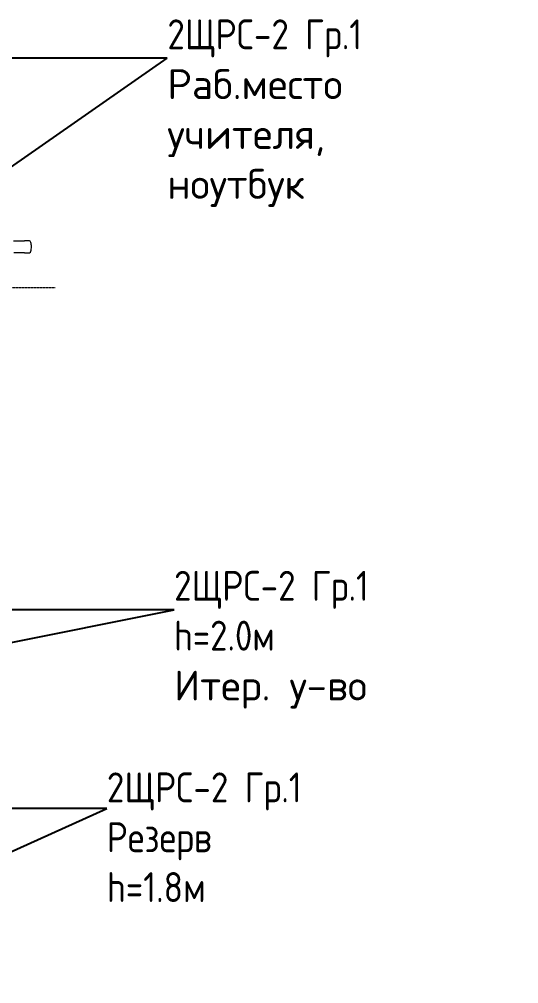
# Model space of a CAD drawing. Header units: millimetres. Extents: x -32 to 417638015, y -35 to 175284279.
# Drawn here: x 416941531 to 416945703, y 175268925 to 175276987 of the extents above; entities that cross this region are included whole.
import ezdxf
from ezdxf import colors
from ezdxf.entities.mleader import LeaderData, LeaderLine
from ezdxf.math import Vec2, Vec3

# ---------------------------------------------------------------- set-up
doc = ezdxf.new("R2010")
doc.units = ezdxf.units.MM
doc.linetypes.add('ADSK_Линия сетки', pattern=[25, 20, -2.5, 0, -2.5])
doc.layers.add('_ЭМ_Надписи', color=7, linetype='Continuous')
for name, color, linetype, lineweight in [('Обобщенные модели', 7, 'Continuous', 18), ('Оси', 253, 'Continuous', 9), ('ШТРИХОВКА', 252, 'Continuous', 15)]:
    doc.layers.add(name, color=color, linetype=linetype, lineweight=lineweight)
doc.styles.add('ЭОМ', font='isocpeur.ttf', dxfattribs={"width": 0.85, "height": 250})

# ---------------------------------------------------------------- blocks, each defined once
blk = doc.blocks.new('План 2 этажа')
at = {"layer": 'Обобщенные модели', "color": 8}
for p, q in [((56476.70738793394, 43774.38092613394), (56434.2046410168, 43774.03717600017)), ((56435.01338613733, 43674.04044639699), (56477.51613305446, 43674.38419653077))]:
    blk.add_line(p, q, dxfattribs=at)
at = {"layer": 'Обобщенные модели', "color": 8, "flags": 128}
for points in [[(56343.57702371741, 43773.30420559637), (56344.84736312322, 43773.31447974034), (56347.51078708193, 43773.33602075612), (56350.38705447874, 43773.35928318912), (56353.47156389938, 43773.38422982441), (56356.75938078676, 43773.41082075268), (56360.24524533524, 43773.43901343414), (56363.92358090514, 43773.4687627665), (56367.78850294423, 43773.50002115717), (56371.83382840171, 43773.53273859941), (56376.0530856198, 43773.56686275228), (56380.43952468702, 43773.60233902442), (56384.98612823659, 43773.63911066134), (56389.6856226727, 43773.67711883631), (56394.5304898068, 43773.71630274432), (56399.51297888495, 43773.75659969949), (56404.62511898753, 43773.79794523529), (56409.85873178087, 43773.84027320767), (56415.20544460099, 43773.88351590092), (56420.6567038479, 43773.92760413595), (56426.20378866973, 43773.97246738098), (56431.83782491404, 43774.01803386441), (56434.2046410168, 43774.03717600017)], [(56435.01338613733, 43674.04044639699), (56429.34583106117, 43673.9946088228), (56423.76149462962, 43673.94944429733), (56418.26931058971, 43673.90502507421), (56412.87806526429, 43673.86142221472), (56407.59638349582, 43673.81870547413), (56402.43271484842, 43673.77694319011), (56397.39532009039, 43673.73620217342), (56392.4922579788, 43673.69654760096), (56387.73137236705, 43673.65804291164), (56383.12027965654, 43673.6207497047), (56378.66635661197, 43673.58472764133), (56374.37672856007, 43673.55003434917), (56370.25825799067, 43673.51672533006), (56366.3175335781, 43673.48485387134), (56362.56085964079, 43673.45447096054), (56358.99424605567, 43673.42562520383), (56355.62339864361, 43673.39836274827), (56352.45371004141, 43673.37272720799), (56349.49025107468, 43673.34875959435), (56346.73776264558, 43673.32649825046), (56344.38576883792, 43673.3074759932)]]:
    blk.add_lwpolyline(points, dxfattribs=at)
at = {"layer": 'Обобщенные модели', "color": 8}
for major_axis, ratio, start_param, end_param in [((-0.40437256026051, 49.99836480158636), 0.3090169943749481, 4.712388980384695, 6.283185307179597), ((-0.4043725602605876, 49.99836480158634), 0.3090169943749482, 3.141592653589792, 4.712388980384689)]:
    blk.add_ellipse((56477.11176049411, 43724.3825613323), major_axis=major_axis, ratio=ratio, start_param=start_param, end_param=end_param, dxfattribs=at)
at = {"layer": 'Оси', "color": 8, "linetype": 'ADSK_Линия сетки'}
blk.add_line((-9428.371165078832, 43383.69959040971), (56691.21025106544, 43383.6995904095), dxfattribs=at)

msp = doc.modelspace()

# ---------------------------------------------------------------- block references
at = {"layer": 'ШТРИХОВКА'}
msp.add_blockref('План 2 этажа', (416885140.0062945, 175231360.8653707), dxfattribs=at)

# ---------------------------------------------------------------- next in the draw order: leaders
at = {"layer": '_ЭМ_Надписи', "color": 7, "ltscale": 5}
ml = msp.add_multileader_mtext('Standard', dxfattribs=at)
ml.set_content('{\\fGOST Common|b0|i0|c0|p34;\\W0.9;\\C256;2\\fGOST Common|b0|i0|c204|p34;ЩРС-2\\fISOCPEUR|b0|i0|c204|p34;\\W0.85; Гр.1\\P\\W1;\\C0;Раб.место учителя, ноутбук}', color=1, style='ЭОМ')
ml.set_leader_properties()
ml.build(insert=Vec2(0, 0))
ml.multileader.update_dxf_attribs({"text_left_attachment_type": 6, "text_right_attachment_type": 6, "dogleg_length": 0, "arrow_head_size": 200})
ctx = ml.context
ctx.base_point, ctx.char_height, ctx.arrow_head_size, ctx.landing_gap_size, ctx.plane_origin = Vec3(416942767.7761441, 175276661.2697553, -64.26463315267222), 250, 200, 0, Vec3(416916142.7498287, 175283229.0167351, -64.26463315267222)
ctx.left_attachment, ctx.right_attachment = 6, 6
notes = []
notes.append((ctx, [(0, (1, 1, 0), (416942767.7761441, 175276661.2697553, -64.26463315267222), (1, 0), 0, [(0, [(416939085.986622, 175274094.2024266, -64.26463315267222)], 0, [])])]))
ctx.mtext.insert, ctx.mtext.width, ctx.mtext.defined_height, ctx.mtext.flow_direction = Vec3(416942767.7761441, 175276986.2697553, -64.26463315267222), 2073.809115969734, 545.6159617257083, 5
ml = msp.add_multileader_mtext('Standard', dxfattribs=at)
ml.set_content('{\\fGOST Common|b0|i0|c204|p34;\\W0.9;\\C256;2ЩРС-2\\fISOCPEUR|b0|i0|c204|p34;\\W0.85; Гр.1\\Ph=2.0м\\P\\W1;\\C0;Итер. у-во}', color=1, style='ЭОМ')
ml.set_leader_properties()
ml.build(insert=Vec2(0, 0))
ml.multileader.update_dxf_attribs({"text_left_attachment_type": 6, "text_right_attachment_type": 6, "dogleg_length": 0, "arrow_head_size": 200})
ctx = ml.context
ctx.base_point, ctx.char_height, ctx.arrow_head_size, ctx.landing_gap_size, ctx.plane_origin = Vec3(416942823.8527476, 175272051.0442526), 250, 200, 0, Vec3(416929463.9661567, 175279174.2645186)
ctx.left_attachment, ctx.right_attachment = 6, 6
notes.append((ctx, [(0, (1, 1, 0), (416942823.8527476, 175272051.0442526), (1, 0), 0, [(0, [(416940611.6249345, 175271607.7080187)], 0, [])])]))
ctx.mtext.insert, ctx.mtext.width, ctx.mtext.defined_height, ctx.mtext.flow_direction = Vec3(416942823.8527476, 175272376.0442526), 2879.262652535923, 1412.549695420081, 5
ml = msp.add_multileader_mtext('Standard', dxfattribs=at)
ml.set_content('{\\fGOST Common|b0|i0|c204|p34;\\W0.9;\\C256;2ЩРС-2\\fISOCPEUR|b0|i0|c204|p34;\\W0.85; Гр.1 Резерв\\P\\fGOST Common|b0|i0|c0|p34;\\W0.9;h=\\fGOST Common|b0|i0|c204|p34;1\\fGOST Common|b0|i0|c0|p34;.\\fGOST Common|b0|i0|c204|p34;8м}', color=1, style='ЭОМ')
ml.set_leader_properties()
ml.build(insert=Vec2(0, 0))
ml.multileader.update_dxf_attribs({"text_left_attachment_type": 6, "text_right_attachment_type": 6, "dogleg_length": 0, "arrow_head_size": 200})
ctx = ml.context
ctx.base_point, ctx.char_height, ctx.arrow_head_size, ctx.landing_gap_size, ctx.plane_origin = Vec3(416942262.2965745, 175270390.738782), 250, 200, 0, Vec3(416912464.0052676, 175284851.4052873)
ctx.left_attachment, ctx.right_attachment = 6, 6
notes.append((ctx, [(0, (1, 1, 0), (416942262.2965745, 175270390.738782), (1, 0), 0, [(0, [(416939016.6087102, 175268924.5993824)], 0, [])])]))
ctx.mtext.insert, ctx.mtext.width, ctx.mtext.defined_height, ctx.mtext.flow_direction = Vec3(416942262.2965745, 175270690.738782), 2273.287500041229, 545.6159617257083, 5
for ctx, leaders in notes:
    for number, flags, end, landing, length, lines in leaders:
        leader = LeaderData()
        leader.index, (leader.has_last_leader_line, leader.has_dogleg_vector, leader.attachment_direction) = number, flags
        leader.last_leader_point, leader.dogleg_vector, leader.dogleg_length = Vec3(end), Vec3(landing), length
        for number, points, colour, breaks in lines:
            line = LeaderLine()
            line.index, line.vertices, line.color, line.breaks = number, Vec3.list(points), colors.encode_raw_color(colour), breaks
            leader.lines.append(line)
        ctx.leaders.append(leader)

doc.saveas('drawing.dxf')
